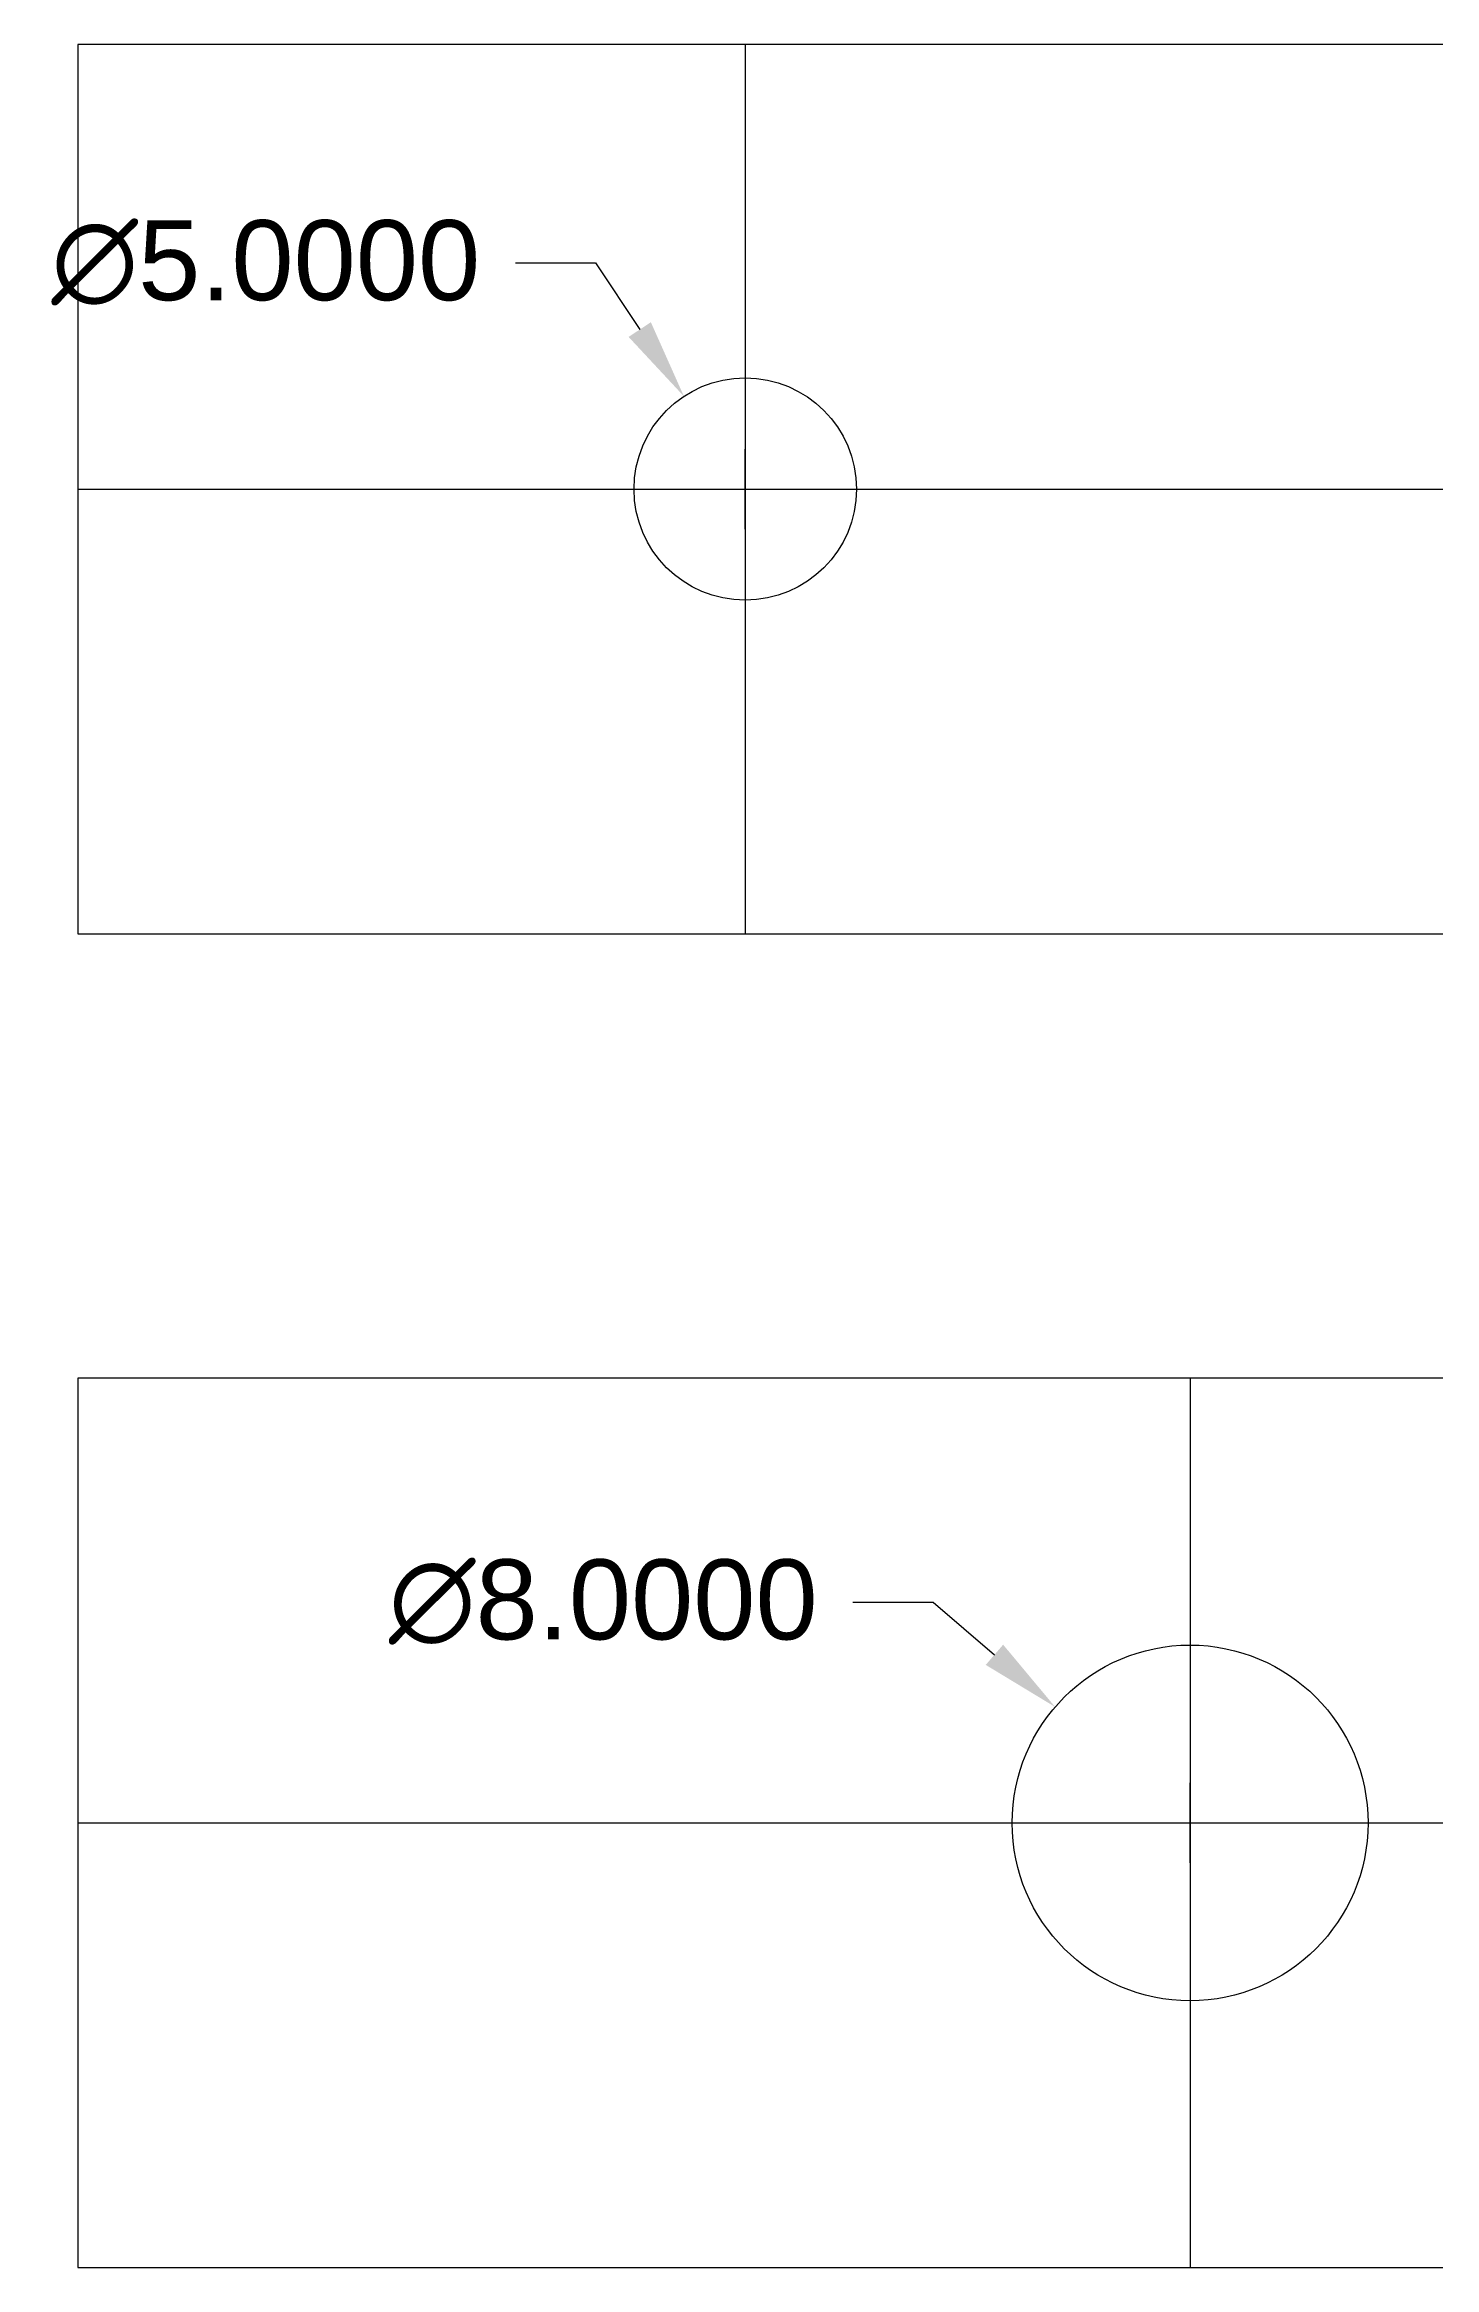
# Model space of a CAD drawing. Header units: inches. Extents: x -1 to 125, y 0 to 80.
# Drawn here: x -0.8 to 30.5, y 0 to 50 of the extents above; entities that cross this region are included whole.
import ezdxf

# ---------------------------------------------------------------- set-up
doc = ezdxf.new("R2010")
doc.units = ezdxf.units.IN
doc.header["$MEASUREMENT"] = 0
for name, color, linetype in [('Case', 7, 'Continuous'), ('Guide', 5, 'Continuous'), ('Hole', 7, 'Continuous')]:
    doc.layers.add(name, color=color, linetype=linetype)
doc.styles.get("Standard").update_dxf_attribs({"font": 'arial.ttf'})
doc.dimstyles.new('Annotative', dxfattribs={"dimscale": 0, "dimtxt": 0.18, "dimasz": 0.18, "dimexe": 0.18, "dimexo": 0.0625, "dimgap": 0.09, "dimtad": 0, "dimtih": 1, "dimtoh": 1, "dimdec": 4, "dimzin": 0, "dimdsep": 46, "dimtxsty": 'Standard', "dimcen": 0.09, "dimadec": 0, "dimazin": 0, "dimtfac": 1, "dimtdec": 4, "dimtofl": 0, "dimtmove": 0, "dimatfit": 3, "dimfxl": 1, "dimtolj": 1, "dimtzin": 0, "dimarcsym": 0})

# ---------------------------------------------------------------- blocks, each defined once
blk = doc.blocks.new('*D2')
at = {"layer": 'Defpoints', "color": 0, "transparency": 16777216}
for p in [(13.622, 42.086), (16.378, 37.914)]:
    blk.add_point(p, dxfattribs=at)
at = {"layer": 'Hole', "color": 0, "lineweight": -2, "transparency": 16777216}
for p, q in [((9.837, 45.089), (11.637, 45.089)), ((11.637, 45.089), (12.629, 43.587)), ((15, 39.1), (15, 40.9)), ((14.1, 40), (15.9, 40))]:
    blk.add_line(p, q, dxfattribs=at)
at = {"layer": 'Hole', "color": 0, "transparency": 16777216}
blk.add_solid([(12.879, 43.753), (12.379, 43.422), (13.622, 42.086)], dxfattribs=at)
at = {"layer": 'Hole', "color": 0, "transparency": 16777216, "insert": (4.224, 45.089), "char_height": 1.8, "attachment_point": 5}
blk.add_mtext('\\A1;∅5.0000', dxfattribs=at)
blk = doc.blocks.new('*D4')
at = {"layer": 'Defpoints', "color": 0, "transparency": 16777216}
for p in [(21.967, 12.608), (28.033, 7.392)]:
    blk.add_point(p, dxfattribs=at)
at = {"layer": 'Hole', "color": 0, "lineweight": -2, "transparency": 16777216}
for p, q in [((17.422, 14.968), (19.222, 14.968)), ((19.222, 14.968), (20.602, 13.781)), ((25, 9.1), (25, 10.9)), ((24.1, 10), (25.9, 10))]:
    blk.add_line(p, q, dxfattribs=at)
at = {"layer": 'Hole', "color": 0, "transparency": 16777216}
blk.add_solid([(20.798, 14.009), (20.407, 13.554), (21.967, 12.608)], dxfattribs=at)
at = {"layer": 'Hole', "color": 0, "transparency": 16777216, "insert": (11.81, 14.968), "char_height": 1.8, "attachment_point": 5}
blk.add_mtext('\\A1;∅8.0000', dxfattribs=at)

msp = doc.modelspace()

# ---------------------------------------------------------------- linework, layer by layer
at = {"layer": 'Case'}
for points in [[(0, 30), (125, 30), (125, 50), (0, 50)], [(0, 0), (110, 0), (110, 20), (0, 20)]]:
    msp.add_lwpolyline(points, close=True, dxfattribs=at)
at = {"layer": 'Guide'}
for p, q in [((15, 50), (15, 30)), ((0, 40), (125, 40)), ((25, 20), (25, 0)), ((0, 10), (110, 10))]:
    msp.add_line(p, q, dxfattribs=at)
at = {"layer": 'Hole'}
for centre, radius in [((15, 40), 2.5), ((25, 10), 4)]:
    msp.add_circle(centre, radius, dxfattribs=at)

# ---------------------------------------------------------------- dimensions: what is measured, and where the dimension line sits
dim = msp.add_diameter_dim_2p(p1=(16.37843, 37.91435), p2=(13.62157, 42.08565), dimstyle='Annotative', dxfattribs=at)
dim.commit()
dim.dimension.update_dxf_attribs({"geometry": '*D2', "text_midpoint": (4.22423, 45.08899)})
dim = msp.add_diameter_dim_2p(p1=(28.03299, 7.39213), p2=(21.96701, 12.60787), dimstyle='Annotative', dxfattribs=at)
dim.commit()
dim.dimension.update_dxf_attribs({"geometry": '*D4', "text_midpoint": (11.80972, 14.968), "dimtype": 163})

doc.saveas('drawing.dxf')
